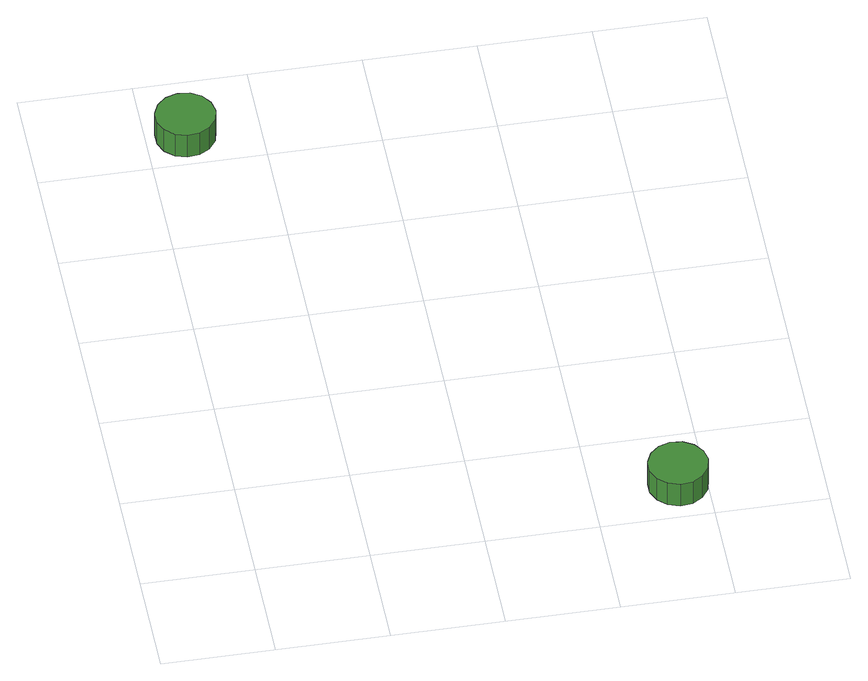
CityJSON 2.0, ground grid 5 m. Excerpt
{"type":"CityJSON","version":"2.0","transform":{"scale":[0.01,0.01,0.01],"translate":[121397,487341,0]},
"CityObjects":{
"tree1":{"type":"SolitaryVegetationObject","attributes":{"function":"something"},"geometry":[{"type":"MultiSurface","lod":"1","boundaries":[[[0,1,2,3,4,5,6,7,8,9,10,11,12,13,14]],[[15,16,17,18,19,20,21,22,23,24,25,26,27,28,29]],[[0,29,28,1]],[[1,28,27,2]],[[2,27,26,3]],[[3,26,25,4]],[[4,25,24,5]],[[5,24,23,6]],[[6,23,22,7]],[[7,22,21,8]],[[8,21,20,9]],[[9,20,19,10]],[[10,19,18,11]],[[11,18,17,12]],[[12,17,16,13]],[[13,16,15,14]],[[14,15,29,0]]]}]},
"tree2":{"type":"SolitaryVegetationObject","attributes":{"function":"something"},"geometry":[{"type":"MultiSurface","lod":"1","boundaries":[[[30,31,32,33,34,35,36,37,38,39,40,41,42,43,44]],[[45,46,47,48,49,50,51,52,53,54,55,56,57,58,59]],[[30,59,58,31]],[[31,58,57,32]],[[32,57,56,33]],[[33,56,55,34]],[[34,55,54,35]],[[35,54,53,36]],[[36,53,52,37]],[[37,52,51,38]],[[38,51,50,39]],[[39,50,49,40]],[[40,49,48,41]],[[41,48,47,42]],[[42,47,46,43]],[[43,46,45,44]],[[44,45,59,30]]]}]}
},
"vertices":[
[304,2676,170],[292,2729,170],[260,2774,170],[213,2801,170],[158,2807,170],[106,2790,170],[65,2753,170],[43,2703,170],[43,2648,170],[65,2598,170],[106,2562,170],[158,2545,170],[213,2551,170],[260,2578,170],[292,2622,170],[292,2622,41],[260,2578,41],[213,2551,41],[158,2545,41],[106,2562,41],[65,2598,41],[43,2648,41],[43,2703,41],[65,2753,41],[106,2790,41],[158,2807,41],[213,2801,41],[260,2774,41],[292,2729,41],[304,2676,41],
[2003,183,185],[1991,236,185],[1959,281,185],[1912,308,185],[1857,314,185],[1805,297,185],[1765,260,185],[1742,210,185],[1742,156,185],[1765,106,185],[1805,69,185],[1857,52,185],[1912,58,185],[1959,85,185],[1991,129,185],[1991,129,56],[1959,85,56],[1912,58,56],[1857,52,56],[1805,69,56],[1765,106,56],[1742,156,56],[1742,210,56],[1765,260,56],[1805,297,56],[1857,314,56],[1912,308,56],[1959,281,56],[1991,236,56],[2003,183,56]
]}
